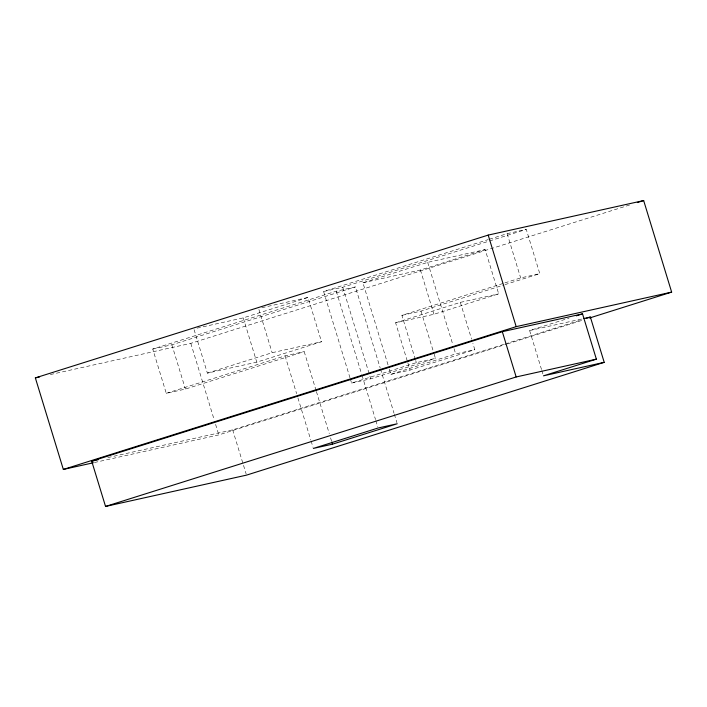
<?xml version="1.0" encoding="UTF-8"?>
<svg xmlns="http://www.w3.org/2000/svg" width="707" height="707" viewBox="0 0 707 707"><rect width="100%" height="100%" fill="white"/><g stroke="black" fill="none" stroke-linecap="round" stroke-linejoin="round"><path stroke-width="0.53" stroke-dasharray="3.54 2.65" d="M349.983 377.812L323.603 291.514L488.254 239.593M489.306 239.266L507.131 233.646L526.264 229.395L539.794 273.662L505.107 284.594M197.076 328.136L243.252 317.885L307.996 297.47L321.526 341.728L256.782 362.152L207.381 373.119L193.851 328.852M323.603 291.514L342.736 287.263L488.51 241.299M489.562 240.972L526.264 229.395M316.082 390.494L304.196 351.618L185.411 389.071L166.278 393.322L152.747 349.055L336.276 291.187L355.409 286.936L380.189 367.976M388.028 364.874L362.93 282.782L427.682 262.368L485.161 249.598L498.691 293.856L433.948 314.279L395.602 322.799L407.488 361.675M152.747 349.055L171.881 344.804L355.409 286.936M362.93 282.782L420.418 270.012L485.161 249.598M50.356 374.56L190.81 343.355L629.972 204.88M207.381 373.119L272.133 352.705L321.526 341.728M415.371 359.492L401.885 315.366L503.844 283.215M504.895 282.88L520.661 277.913L539.794 273.662M401.885 315.366L421.01 311.115L504.056 284.93M166.278 393.322L285.062 355.868L304.196 351.618M395.602 322.799L460.345 302.375L498.691 293.856M350.31 378.864L351.591 383.061L416.335 362.647L435.468 358.396L434.186 354.198M351.591 383.061L370.724 378.811L435.468 358.396M389.318 369.072L390.918 374.33L455.67 353.915L474.804 349.665L472.877 343.355M541.527 369.514L529.623 330.558L569.047 318.123M390.918 374.33L410.051 370.079L474.804 349.665M107.853 457.579L232.674 429.856L504.1 344.265M505.152 343.938L581.958 319.714M94.429 462.528L218.799 434.902L506.309 344.247M507.361 343.911L583.187 320.006M261.82 307.722L307.996 297.47M529.623 330.558L582.913 318.724M507.131 233.646L520.661 277.913M541.854 370.565L543.144 374.772M460.345 302.375L471.587 339.157M427.682 262.368L452.78 344.45M454.062 348.657L455.67 353.915M420.418 270.012L433.948 314.279M421.01 311.115L433.859 353.147M415.698 360.543L416.335 362.647M407.806 362.726L410.051 370.079M380.507 369.027L394.02 413.224M394.338 414.275L396.919 422.698M342.736 287.263L370.724 378.811M336.276 291.187L361.692 374.33M362.019 375.382L375.532 419.578M375.85 420.638L377.785 426.948M316.4 391.545L329.276 433.638M330.558 437.854L331.53 441.009M285.062 355.868L296.631 393.693M297.912 397.9L310.788 440.001M311.107 441.053L313.042 447.363M258.921 309.498L272.133 352.705M243.252 317.885L256.782 362.152M232.674 429.856L246.186 474.07M190.81 343.355L214.301 420.197M215.591 424.394L218.799 434.902M171.881 344.804L185.411 389.071"/><path stroke-width="1.06" d="M93.359 462.767L63.338 469.439L35.35 377.892L488.201 235.095L643.662 200.558L671.65 292.106L589.505 318.009M637.343 202.555L643.662 200.558M63.338 469.439L516.19 326.643L671.65 292.106M604.211 362.338L246.513 475.131L105.546 506.442L91.707 461.167L502.315 331.689L582.533 313.873L596.372 359.147L543.462 375.832L604.211 362.338L590.372 317.063L583.973 318.486M576.302 315.835L582.533 313.873M586.165 318.389L590.372 317.063M105.546 506.442L516.163 376.964L596.372 359.147M332.493 444.173L397.237 423.758L378.104 428L313.36 448.424L332.493 444.173L331.848 442.061M35.35 377.892L39.636 376.937M91.707 461.167L98.167 459.736M488.201 235.095L516.19 326.643M502.315 331.689L516.163 376.964"/></g></svg>
